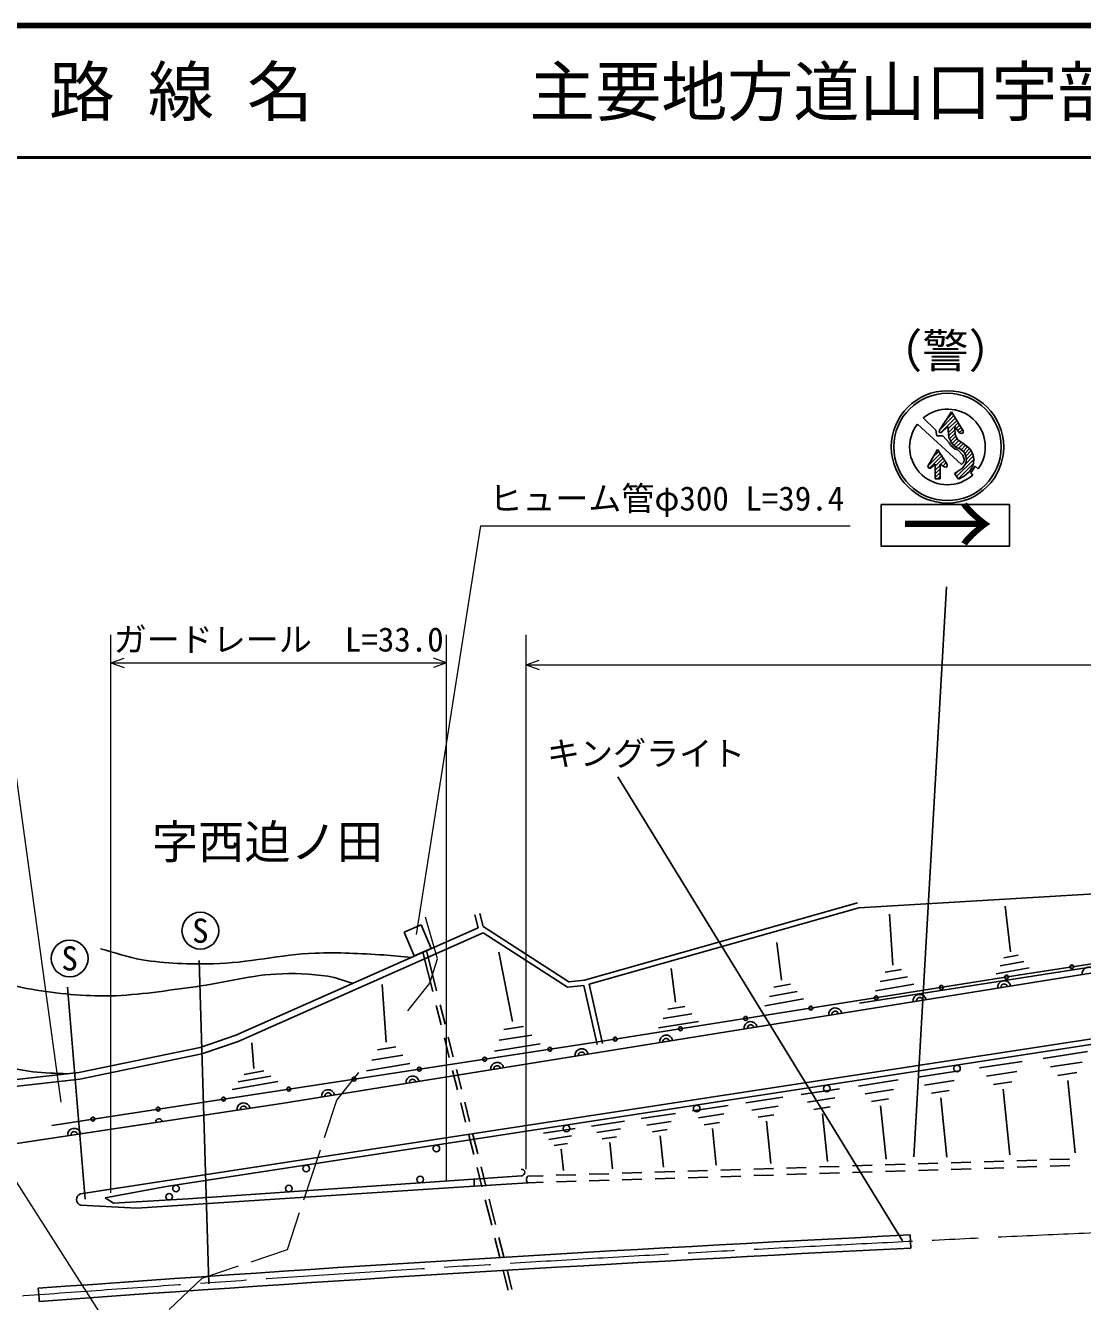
# Model space of a CAD drawing. Units: millimetres, scale not verified. Extents: x 40000 to 680000, y 20000 to 380000.
# Drawn here: x 178608 to 258620, y 283378 to 380000 of the extents above; entities that cross this region are included whole.
import ezdxf
from ezdxf.enums import TextEntityAlignment as Align

# ---------------------------------------------------------------- set-up
doc = ezdxf.new("R2010")
doc.units = ezdxf.units.MM
doc.header["$LTSCALE"] = 1000
doc.linetypes.add('CHAIN', pattern=[18.5, 12, -1.5, 3.5, -1.5])
for name, color, linetype, lineweight in [('M-BGD', 7, 'Continuous', 25), ('M-BMK', 2, 'CHAIN', 13), ('M-BMK-HTXT', 7, 'Continuous', 13), ('M-STR-HTXT', 7, 'Continuous', 13), ('M-STR-STRC', 7, 'Continuous', 25), ('M-TTL', 2, 'Continuous', 140), ('M-TTL-LINE', 7, 'Continuous', 50)]:
    doc.layers.add(name, color=color, linetype=linetype, lineweight=lineweight)
doc.layers.add('M-TTL-TXT', color=7, linetype='Continuous')
doc.styles.add('ＭＳ ゴシック', font='')
doc.styles.get('ＭＳ ゴシック').set_extended_font_data('MS Gothic')

msp = doc.modelspace()

# ---------------------------------------------------------------- hatches: boundary and pattern name
at = {"layer": 'M-STR-STRC'}
h = msp.add_hatch(dxfattribs=at)
h.set_pattern_fill('USER', color=256, style=0, pattern_type=2)
h.set_pattern_definition([(45, (247789, 349354), (-141.421, 141.421), [])])
h.paths.add_polyline_path([(247789, 349354), (248717, 350753), (249577, 349306), (249597, 349174), (249500, 349095), (249327, 349139), (248925, 349643), (249014, 348934), (249177, 348632), (249560, 348365), (250029, 348019), (250197, 347828), (250340, 347462), (250392, 347177), (250363, 346830), (250329, 346629), (250072, 346235), (249655, 345875), (249226, 345639), (248935, 346075), (249541, 346485), (249778, 346814), (249848, 347114), (249773, 347455), (249671, 347684), (249309, 347978), (249101, 348020), (248884, 348198), (248683, 348451), (248494, 348811), (248439, 349638), (247953, 349178), (247820, 349173), (247775, 349218)])
h = msp.add_hatch(dxfattribs=at)
h.set_pattern_fill('USER', color=256, style=0, pattern_type=2)
h.set_pattern_definition([(45, (246918, 346642), (-141.421, 141.421), [])])
h.paths.add_polyline_path([(246918, 346642), (247637, 347890), (248337, 346856), (248367, 346723), (248367, 346599), (248298, 346548), (248153, 346574), (247836, 346774), (247836, 345666), (247465, 345666), (247465, 346781), (247116, 346492), (246983, 346484), (246927, 346548)])

# ---------------------------------------------------------------- linework, layer by layer
at = {"layer": 'M-BGD'}
for p, q in [((295557, 316424), (241689, 313177)), ((241580, 313560), (220927, 307714)), ((241689, 313177), (221269, 307396)), ((253172, 309865), (252774, 313315)), ((197986, 298358), (283975, 312217)), ((212872, 311665), (212622, 312651)), ((213258, 311764), (213008, 312749)), ((241750, 305979), (283841, 312541)), ((244277, 308836), (244011, 312717)), ((253903, 308103), (283214, 312684)), ((212872, 311665), (194529, 303543)), ((213257, 311291), (194711, 303078)), ((208557, 311904), (207276, 311357)), ((208035, 309553), (207276, 311357)), ((209328, 310098), (208557, 311904)), ((219628, 307184), (213257, 311291)), ((219727, 307595), (213258, 311764)), ((235834, 307716), (235479, 310560)), ((208035, 309553), (209328, 310098)), ((209435, 306849), (208684, 309826)), ((209732, 306901), (208964, 309944)), ((215461, 304574), (214434, 309829)), ((253751, 309598), (252676, 309409)), ((227818, 306042), (227479, 308601)), ((244928, 308521), (243683, 308312)), ((254593, 308639), (252084, 308198)), ((254172, 309119), (252380, 308803)), ((290265, 308017), (182765, 291538)), ((205916, 303027), (205604, 307373)), ((220880, 307309), (219628, 307184)), ((220927, 307714), (219727, 307595)), ((220880, 307309), (221891, 302826)), ((221269, 307396), (222280, 302914)), ((221637, 302991), (253903, 308103)), ((236513, 307409), (235259, 307180)), ((245845, 307401), (242940, 306913)), ((245386, 307961), (243312, 307613)), ((237508, 306296), (234580, 305761)), ((237011, 306852), (234919, 306471)), ((210071, 304316), (209700, 305788)), ((210367, 304368), (209996, 305840)), ((228522, 305720), (227227, 305511)), ((229554, 304580), (226533, 304092)), ((229038, 305150), (226880, 304801)), ((194529, 303543), (191834, 302622)), ((216937, 303537), (214464, 303155)), ((216299, 304198), (214815, 303969)), ((180608, 296717), (221637, 302991)), ((191834, 302622), (182648, 300714)), ((194711, 303078), (191966, 302141)), ((195884, 301026), (195745, 302958)), ((206652, 302673), (205248, 302434)), ((210690, 301863), (210318, 303335)), ((210986, 301915), (210614, 303387)), ((217576, 302877), (214113, 302342)), ((191966, 302141), (182727, 300221)), ((207171, 302042), (204831, 301644)), ((250816, 301064), (254056, 301561)), ((255644, 301788), (259006, 302304)), ((256197, 301136), (258599, 301505)), ((182648, 300714), (177253, 300110)), ((196645, 300834), (195171, 300575)), ((207690, 301411), (204414, 300854)), ((211308, 299410), (210937, 300882)), ((211604, 299462), (211233, 300934)), ((246158, 300365), (249279, 300845)), ((251350, 300436), (253664, 300791)), ((256751, 300485), (258192, 300706)), ((182727, 300221), (177348, 299619)), ((197697, 300040), (194258, 299436)), ((197171, 300437), (194714, 300005)), ((241663, 299691), (244671, 300153)), ((246672, 299760), (248902, 300103)), ((251883, 299808), (253272, 300022)), ((257521, 300112), (258075, 294645)), ((233142, 298413), (235934, 298842)), ((237326, 299041), (240224, 299486)), ((237804, 298479), (239874, 298797)), ((242159, 299108), (244307, 299438)), ((242654, 298526), (243943, 298724)), ((247186, 299155), (248524, 299361)), ((247901, 298809), (248357, 294305)), ((252625, 299449), (253129, 294472)), ((164198, 293269), (197986, 298358)), ((211927, 296957), (211556, 298429)), ((212223, 297009), (211852, 298481)), ((225209, 297224), (227800, 297622)), ((229104, 297808), (231794, 298221)), ((233602, 297872), (235596, 298179)), ((238281, 297918), (239523, 298109)), ((238944, 297596), (239310, 293987)), ((243342, 298192), (243753, 294143)), ((221450, 296660), (223946, 297043)), ((225636, 296722), (227486, 297006)), ((229547, 297287), (231469, 297582)), ((229991, 296766), (231143, 296943)), ((234062, 297331), (235258, 297515)), ((234701, 297022), (235024, 293837)), ((212546, 294504), (212174, 295976)), ((212842, 294556), (212471, 296028)), ((217823, 296116), (220227, 296485)), ((218219, 295650), (219936, 295914)), ((221861, 296176), (223644, 296450)), ((222272, 295693), (223342, 295857)), ((226062, 296220), (227173, 296390)), ((226655, 295932), (226897, 293552)), ((230606, 296467), (230887, 293692)), ((218615, 295184), (219645, 295343)), ((219165, 294918), (219330, 293287)), ((222843, 295416), (223046, 293418)), ((243695, 293722), (245190, 293770)), ((246186, 293801), (247681, 293849)), ((248677, 293881), (250172, 293928)), ((251168, 293960), (252663, 294007)), ((253659, 294039), (255154, 294086)), ((256151, 294118), (257645, 294165)), ((190896, 291144), (216167, 292901)), ((213164, 292051), (212793, 293523)), ((213461, 292103), (213089, 293575)), ((216632, 292862), (217787, 292899)), ((218783, 292931), (220278, 292978)), ((221275, 293010), (222769, 293057)), ((223766, 293089), (225260, 293136)), ((226257, 293168), (227752, 293216)), ((228748, 293247), (230243, 293295)), ((228761, 292749), (230255, 292796)), ((231239, 293326), (232734, 293374)), ((231252, 292828), (232747, 292876)), ((233730, 293406), (235225, 293453)), ((233743, 292907), (235238, 292955)), ((236221, 293485), (237716, 293532)), ((236234, 292986), (237729, 293034)), ((238713, 293564), (240207, 293611)), ((238725, 293066), (240220, 293113)), ((241204, 293643), (242698, 293691)), ((241217, 293145), (242711, 293192)), ((243708, 293224), (245202, 293271)), ((246199, 293303), (247693, 293351)), ((248690, 293382), (250185, 293430)), ((251181, 293461), (252676, 293509)), ((253672, 293541), (255167, 293588)), ((256163, 293620), (257658, 293667)), ((184643, 291231), (189256, 292078)), ((212582, 292109), (187039, 290455)), ((212582, 292109), (212563, 292650)), ((212582, 292109), (216648, 292364)), ((216648, 292364), (217800, 292401)), ((218796, 292432), (220291, 292480)), ((221287, 292511), (222782, 292559)), ((223778, 292591), (225273, 292638)), ((226270, 292670), (227764, 292717)), ((185266, 290820), (184643, 291231)), ((190896, 291144), (185266, 290820)), ((213896, 289150), (213412, 291070)), ((214192, 289202), (213709, 291118)), ((182792, 290664), (187039, 290455)), ((214515, 286697), (214143, 288169)), ((214811, 286749), (214440, 288221)), ((245619, 287420), (245570, 288416)), ((215133, 284244), (214762, 285716)), ((215429, 284296), (215058, 285768))]:
    msp.add_line(p, q, dxfattribs=at)
msp.add_lwpolyline([(310736, 300049), (310045, 301251), (307637, 303424), (301757, 307373), (298746, 308148), (293092, 308033), (189256, 292078)], dxfattribs=at)
for centre in [(249124, 301024), (239270, 299510), (229416, 297996), (219562, 296482), (209708, 294968), (199854, 293454), (208487, 292617), (190000, 291940), (198541, 291925), (189476, 291313)]:
    msp.add_circle(centre, 249, dxfattribs=at)
for centre, radius, start, end in [((257816, 308715), 150, 0, 180), ((257816, 308715), 150, 180, 0), ((259093, 308207), 498, 9.1558, 189.1558), ((247938, 307158), 150, 0, 180), ((252696, 307176), 498, 9.1558, 189.1558), ((252696, 307176), 249, 9.1558, 189.1558), ((252876, 307941), 150, 0, 180), ((252876, 307941), 150, 180, 0), ((243000, 306376), 150, 0, 180), ((243000, 306376), 150, 180, 0), ((246298, 306144), 498, 9.1558, 189.1558), ((246298, 306144), 249, 9.1558, 189.1558), ((247938, 307158), 150, 180, 0), ((238061, 305593), 150, 0, 180), ((238061, 305593), 150, 180, 0), ((239900, 305113), 498, 9.1558, 189.1558), ((239900, 305113), 249, 9.1558, 189.1558), ((233123, 304811), 150, 0, 180), ((233123, 304811), 150, 180, 0), ((233503, 304082), 498, 9.1558, 189.1558), ((223246, 303246), 150, 0, 180), ((227105, 303051), 498, 9.1558, 189.1558), ((228184, 304029), 150, 0, 180), ((228184, 304029), 150, 180, 0), ((233503, 304082), 249, 9.1558, 189.1558), ((218305, 302482), 150, 0, 180), ((218305, 302482), 150, 180, 0), ((220707, 302020), 498, 9.1558, 189.1558), ((223246, 303246), 150, 180, 0), ((227105, 303051), 249, 9.1558, 189.1558), ((213362, 301726), 150, 0, 180), ((213362, 301726), 150, 180, 0), ((214309, 300989), 498, 9.1558, 189.1558), ((220707, 302020), 249, 9.1558, 189.1558), ((208420, 300970), 150, 0, 180), ((208420, 300970), 150, 180, 0), ((214309, 300989), 249, 9.1558, 189.1558), ((198535, 299459), 150, 0, 180), ((203477, 300214), 150, 0, 180), ((203477, 300214), 150, 180, 0), ((207912, 299958), 498, 9.1558, 189.1558), ((207912, 299958), 249, 9.1558, 189.1558), ((193592, 298703), 150, 0, 180), ((193592, 298703), 150, 180, 0), ((198535, 299459), 150, 180, 0), ((201514, 298926), 498, 9.1558, 189.1558), ((201514, 298926), 249, 9.1558, 189.1558), ((188649, 297947), 150, 0, 180), ((188649, 297947), 150, 180, 0), ((195112, 297925), 498, 8.56407, 188.56407), ((195112, 297925), 249, 8.56407, 188.56407), ((183707, 297191), 150, 0, 180), ((183707, 297191), 150, 180, 0), ((188704, 296960), 249, 8.56407, 188.56407), ((182296, 295995), 498, 8.56407, 188.56407), ((182296, 295995), 249, 8.56407, 188.56407), ((216150, 293149), 249, 273.97605, 93.97605), ((216840, 292619), 320, 130.59953, 233.04082), ((182940, 291106), 466, 112.0396, 251.59184), ((384646, -2524232), 2816085, 92.83079, 94.17601), ((384646, -2524232), 2815088, 92.83079, 94.17604), ((2988528, 484695), 2816085, 184.07911, 184.09939)]:
    msp.add_arc(centre, radius, start, end, dxfattribs=at)
for points, knots in [([(169145, 309959), (170574, 309486), (171991, 308978), (173430, 308542), (175172, 308014), (176904, 307421), (178694, 307091), (180650, 306730), (182644, 306514), (184632, 306517), (186791, 306520), (188936, 306885), (191077, 307158), (193245, 307435), (195373, 308048), (197555, 308170), (198870, 308244), (200202, 308209), (201503, 308002), (202151, 307899), (202767, 307648), (203400, 307471)], [0, 0, 0, 0, 1, 1, 1, 2, 2, 2, 3, 3, 3, 4, 4, 4, 5, 5, 5, 6, 6, 6, 7, 7, 7, 7]), ([(184295, 310094), (185341, 309813), (186364, 309422), (187433, 309250), (189212, 308964), (191030, 308903), (192832, 308947), (195409, 309009), (197948, 309655), (200524, 309756), (202256, 309825), (203991, 309725), (205721, 309621), (206419, 309579), (207114, 309490), (207810, 309424)], [0, 0, 0, 0, 1, 1, 1, 2, 2, 2, 3, 3, 3, 4, 4, 4, 5, 5, 5, 5]), ([(135168, 306197), (135759, 305803), (136293, 305308), (136939, 305016), (137836, 304611), (138813, 304363), (139791, 304257), (141111, 304112), (142449, 304311), (143772, 304425), (146072, 304623), (148339, 305116), (150638, 305319), (152551, 305488), (154472, 305637), (156391, 305589), (158549, 305536), (160711, 305343), (162836, 304965), (165113, 304560), (167319, 303820), (169550, 303211), (171570, 302659), (173555, 301980), (175590, 301490), (176771, 301205), (177961, 300937), (179166, 300781), (180038, 300668), (180920, 300673), (181797, 300619)], [0, 0, 0, 0, 1, 1, 1, 2, 2, 2, 3, 3, 3, 4, 4, 4, 5, 5, 5, 6, 6, 6, 7, 7, 7, 8, 8, 8, 9, 9, 9, 10, 10, 10, 10])]:
    msp.add_open_spline(points, degree=3, knots=knots, dxfattribs=at)
at = {"layer": 'M-BMK'}
msp.add_arc((384646, -2524232), 2815586, 92.45106, 94.49426, dxfattribs=at)
at = {"layer": 'M-BMK-HTXT'}
for p, q in [((209800, 309328), (208879, 312483)), ((166945, 309591), (186118, 279574)), ((209208, 307487), (209800, 309328)), ((207549, 305395), (209208, 307487)), ((202175, 298614), (203834, 300707)), ((201243, 295801), (202175, 298614)), ((199675, 291069), (200929, 294854)), ((198429, 287309), (199361, 290123)), ((195681, 286384), (198429, 287309)), ((191988, 285140), (194736, 286066)), ((189493, 282774), (191988, 285140))]:
    msp.add_line(p, q, dxfattribs=at)
at = {"layer": 'M-STR-HTXT'}
for p, q in [((208198, 311161), (213085, 342114)), ((213085, 342114), (241039, 342114)), ((185067, 291595), (185067, 333851)), ((210480, 292485), (210480, 333851)), ((216495, 293399), (216495, 333851)), ((185067, 331745), (186064, 332094)), ((185067, 331745), (210480, 331745)), ((185067, 331745), (186064, 331396)), ((210480, 331745), (209483, 332094)), ((210480, 331745), (209483, 331396)), ((216495, 331595), (217492, 331944)), ((216495, 331595), (515549, 331595)), ((216495, 331595), (217492, 331246)), ((181304, 298473), (177316, 327527))]:
    msp.add_line(p, q, dxfattribs=at)
at = {"layer": 'M-STR-STRC'}
for p, q in [((247789, 349354), (248717, 350753)), ((248717, 350753), (249577, 349306)), ((249472, 346753), (246120, 349821)), ((246573, 350294), (247525, 349354)), ((247525, 349354), (247608, 348937)), ((247608, 348937), (248039, 348923)), ((247775, 349218), (247789, 349354)), ((247820, 349173), (247775, 349218)), ((247953, 349178), (247820, 349173)), ((248439, 349638), (247953, 349178)), ((248039, 348923), (248540, 348408)), ((248494, 348811), (248439, 349638)), ((248683, 348451), (248494, 348811)), ((248925, 349643), (249014, 348934)), ((249327, 349139), (248925, 349643)), ((249014, 348934), (249177, 348632)), ((249500, 349095), (249327, 349139)), ((249597, 349174), (249500, 349095)), ((249577, 349306), (249597, 349174)), ((247637, 347890), (246918, 346642)), ((248337, 346856), (247637, 347890)), ((248540, 348408), (248665, 348185)), ((248665, 348185), (248985, 347907)), ((248884, 348198), (248683, 348451)), ((249101, 348020), (248884, 348198)), ((248985, 347907), (249180, 347865)), ((249309, 347978), (249101, 348020)), ((249177, 348632), (249560, 348365)), ((249180, 347865), (249570, 347476)), ((249671, 347684), (249309, 347978)), ((249560, 348365), (250029, 348019)), ((250029, 348019), (250197, 347828)), ((249597, 346878), (249472, 346753)), ((249570, 347476), (249681, 347086)), ((249681, 347086), (249597, 346878)), ((249773, 347455), (249671, 347684)), ((249848, 347114), (249773, 347455)), ((249778, 346814), (249848, 347114)), ((250197, 347828), (250340, 347462)), ((250340, 347462), (250392, 347177)), ((250392, 347177), (250363, 346830)), ((246918, 346642), (246927, 346548)), ((246927, 346548), (246983, 346484)), ((246983, 346484), (247116, 346492)), ((247116, 346492), (247465, 346781)), ((247465, 346781), (247465, 345666)), ((247836, 345666), (247836, 346774)), ((247836, 346774), (248153, 346574)), ((248153, 346574), (248298, 346548)), ((248298, 346548), (248367, 346599)), ((248367, 346723), (248337, 346856)), ((248367, 346599), (248367, 346723)), ((248935, 346075), (249541, 346485)), ((249226, 345639), (248935, 346075)), ((249541, 346485), (249778, 346814)), ((250072, 346235), (249655, 345875)), ((250329, 346629), (250072, 346235)), ((250363, 346433), (250168, 346127)), ((250168, 346127), (250321, 345961)), ((250363, 346830), (250329, 346629)), ((250502, 346641), (250363, 346433)), ((250737, 346429), (250502, 346641)), ((247465, 345666), (247836, 345666)), ((249655, 345875), (249226, 345639)), ((245852, 294325), (248326, 337485)), ((244988, 287979), (223436, 323106)), ((192489, 284720), (191745, 309195)), ((183116, 291118), (181777, 307186))]:
    msp.add_line(p, q, dxfattribs=at)
msp.add_lwpolyline([(243390, 343724), (253096, 343724), (253096, 340562), (243390, 340562)], close=True, dxfattribs=at)
for centre, radius in [((248401, 348088), 4254), ((248401, 348088), 4062), ((191844, 311457), 1393), ((181949, 309358), 1393)]:
    msp.add_circle(centre, radius, dxfattribs=at)
for start, end in [(324.62301, 129.65696), (142.78358, 312.06934)]:
    msp.add_arc((248401, 348088), 2865, start, end, dxfattribs=at)
at = {"layer": 'M-TTL'}
msp.add_line((680000, 380000), (40000, 380000), dxfattribs=at)
at = {"layer": 'M-TTL-LINE'}
msp.add_line((40000, 370000), (680000, 370000), dxfattribs=at)

# ---------------------------------------------------------------- texts
at = {"layer": 'M-BMK-HTXT', "style": 'ＭＳ ゴシック'}
msp.add_text('字西迫ノ田', height=2566, dxfattribs=at).set_placement((188172, 318185), align=Align.MIDDLE_LEFT)
at = {"layer": 'M-STR-HTXT', "style": 'ＭＳ ゴシック'}
msp.add_text('ヒューム管φ300 L=39.4', height=1833, dxfattribs=at).set_placement((227147, 344188), align=Align.MIDDLE_CENTER)
msp.add_text('ガードレール\u3000L=33.0', height=1833, dxfattribs=at).set_placement((197773, 332044), align=Align.BOTTOM_CENTER)
at = {"layer": 'M-STR-STRC', "style": 'ＭＳ ゴシック'}
msp.add_text('（警）', height=2566, dxfattribs=at).set_placement((248248, 353325), align=Align.BOTTOM_CENTER)
for s, height, p in [('→', 5132, (248407, 342169)), ('キングライト', 1833, (225583, 324877)), ('S', 1833, (191844, 311457)), ('S', 1833, (181949, 309358))]:
    msp.add_text(s, height=height, dxfattribs=at).set_placement(p, align=Align.MIDDLE_CENTER)
at = {"layer": 'M-TTL-TXT', "style": 'ＭＳ ゴシック'}
for s, p in [('路 線 名', (180380, 375000)), ('主要地方道山口宇部線', (216734, 375000))]:
    msp.add_text(s, height=3666, dxfattribs=at).set_placement(p, align=Align.MIDDLE_LEFT)

doc.saveas('drawing.dxf')
